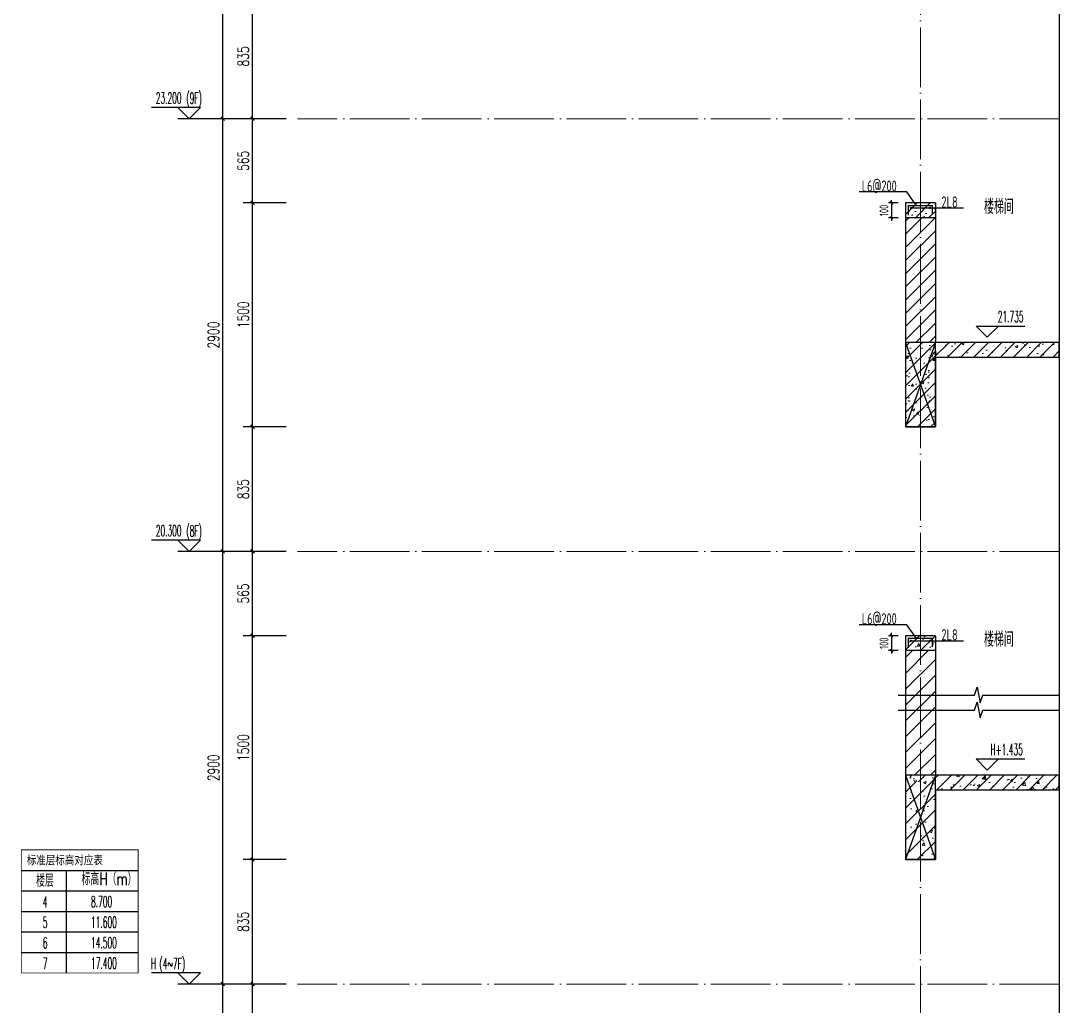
# Model space of a CAD drawing. Extents: x -1712635 to -854203, y -534641 to -21985.
# Drawn here: x -910017 to -903004, y -155337 to -148735 of the extents above; entities that cross this region are included whole.
import ezdxf

# ---------------------------------------------------------------- set-up
doc = ezdxf.new("R2010")
doc.units = 0
doc.header["$LTSCALE"] = 1000
doc.linetypes.add('DOTE', pattern=[2.4200000000000004, 2, -0.2, 0.02, -0.2])
doc.layers.get('0').update_dxf_attribs({"linetype": 'CONTINUOUS'})
doc.layers.get('Defpoints').update_dxf_attribs({"linetype": 'CONTINUOUS'})
for name, color, linetype in [('C-Sheet-图框', 101, 'CONTINUOUS'), ('DIM', 2, 'CONTINUOUS'), ('DIM_ELEV', 3, 'CONTINUOUS'), ('DIM_SYMB', 3, 'CONTINUOUS'), ('PUB_DIM', 3, 'CONTINUOUS'), ('PUB_TEXT', 2, 'CONTINUOUS'), ('REIN', 6, 'CONTINUOUS'), ('S-大样-砼线', 7, 'CONTINUOUS'), ('S-引出线', 40, 'CONTINUOUS'), ('TEXT', 2, 'CONTINUOUS'), ('WALL', 2, 'CONTINUOUS')]:
    doc.layers.add(name, color=color, linetype=linetype)
doc.layers.add('DOTE', color=19, linetype='DOTE', lineweight=9)
doc.layers.add('PUB_HATCH', color=8, linetype='CONTINUOUS', lineweight=9)
doc.styles.add('_TCH_DIM', font='SIMPLEX.shx', dxfattribs={"width": 0.7, "bigfont": 'GBCBIG.shx'})
doc.styles.add('_TCH_DIM_T3', font='SIMPLEX', dxfattribs={"width": 0.7058823529411765, "bigfont": 'GBCBIG'})
doc.styles.add('TSSD_DIMENSION', font='Tssdeng.shx', dxfattribs={"width": 0.7, "bigfont": 'tssdchn.shx'})
doc.styles.add('TSSD_REIN', font='tssdeng.shx', dxfattribs={"width": 0.7, "height": 300, "bigfont": 'tssdchn.shx'})
doc.styles.add('w', font='tssdeng.shx', dxfattribs={"width": 0.8, "bigfont": 'tssdchn.shx'})
doc.styles.add('宋体', font='', dxfattribs={"height": 50})
doc.styles.get('宋体').set_extended_font_data('SimSun')
doc.dimstyles.new('_TCH_ARCH&&25', dxfattribs={"dimtxt": 74.375, "dimasz": 25, "dimexe": 62.5, "dimexo": 75, "dimgap": 25, "dimtad": 1, "dimdec": 0, "dimzin": 0, "dimdsep": 46, "dimtxsty": '_TCH_DIM_T3', "dimblk": 'ARCHTICK', "dimcen": 0.09, "dimclrt": 7, "dimazin": 0, "dimtfac": 1, "dimtdec": 0, "dimtix": 1, "dimtmove": 2, "dimatfit": 3, "dimldrblk": 'ARCHTICK', "dimfxl": 0, "dimtolj": 1, "dimtzin": 0, "dimarcsym": 0})
doc.dimstyles.new('TSSD_20_20', dxfattribs={"dimtxt": 60, "dimasz": 20, "dimexe": 20, "dimexo": 50, "dimgap": 20, "dimtad": 1, "dimdec": 0, "dimzin": 0, "dimdsep": 46, "dimtxsty": 'TSSD_DIMENSION', "dimblk": 'ARCHTICK', "dimblk1": 'ARCHTICK', "dimblk2": 'ARCHTICK', "dimcen": 0, "dimdle": 20, "dimclrt": 7, "dimadec": 0, "dimazin": 0, "dimtfac": 1, "dimtdec": 0, "dimtix": 1, "dimtmove": 2, "dimatfit": 3, "dimfxl": 0, "dimtolj": 1, "dimtzin": 0, "dimarcsym": 0})
pattern_1 = [(45, (-1569657.011044905, 4552.517012051947), (-53.03300858899106, 53.03300858899107), []), (49.99999999999999, (-1569657.011044905, 4552.517012051947), (215.178054780226, -18.82564049477853), [22.5, -247.5]), (355, (-1569657.011044905, 4552.517012051947), (-41.6254000839, 225.6576401100035), [18, -198]), (100.4514, (-1569639.079540905, 4550.94821005204), (173.5528145142065, 206.8318626182861), [19.122057, -210.3426336]), (46.18420000000002, (-1569657.011044905, 4612.517012051947), (320.1723145876933, -49.65570429870542), [33.74999999999986, -371.2499999999989]), (96.6356, (-1569630.330021405, 4608.379019952088), (280.398811664611, 292.2353612701325), [28.6830864, -315.5139]), (351.1842, (-1569657.011044905, 4612.517012051947), (280.3985835400882, 292.2355802775974), [27, -297]), (21, (-1569627.011044905, 4597.517012051947), (179.0721156355385, -120.7856671996016), [22.5, -247.5]), (326.0000000000001, (-1569627.011044905, 4597.517012051947), (72.99459957647451, 217.5450135140559), [18, -198]), (71.4514, (-1569612.088375005, 4587.451530252059), (252.066788574447, 96.75914901298572), [19.122057, -210.3426336]), (37.50000000000001, (-1569657.011044905, 4552.517012051947), (3.647956595187201, 99.86815614939344), [0, -195.6, 0, -201, 0, -198.75]), (7.499999999999999, (-1569657.011044905, 4552.517012051947), (78.92086123264458, 118.3235135647081), [0, -114.6, 0, -191.1, 0, -75.75]), (327.5, (-1569723.911044905, 4552.517012051947), (160.1467308517227, -6.766461520313927), [0, -75, 0, -234, 0, -310.5]), (317.5, (-1569753.911044905, 4552.517012051947), (174.9558508027159, 30.03149469969532), [0, -97.5, 0, -155.4, 0, -220.5])]
pattern_2 = [(45, (-1569657.011044905, 4552.517012051947), (-44.19417382415921, 44.19417382415922), []), (49.99999999999999, (-1569657.011044905, 4552.517012051947), (179.3150456501884, -15.68803374564878), [18.75, -206.25]), (355, (-1569657.011044905, 4552.517012051947), (-34.68783340325, 188.048033425003), [15, -165]), (100.4514, (-1569642.068124905, 4551.209677052044), (144.6273454285054, 172.3598855152384), [15.9350475, -175.285528]), (46.18420000000002, (-1569657.011044905, 4602.517012051947), (266.8102621564111, -41.37975358225452), [28.12499999999993, -309.3749999999989]), (96.6356, (-1569634.776858655, 4599.068685301987), (233.6656763871758, 243.5294677251104), [23.902572, -262.92825]), (351.1842, (-1569657.011044905, 4602.517012051947), (233.6654862834068, 243.5296502313311), [22.5, -247.5]), (21, (-1569632.011044905, 4590.017012051947), (149.2267630296154, -100.6547226663347), [18.75, -206.25]), (326.0000000000001, (-1569632.011044905, 4590.017012051947), (60.82883298039543, 181.2875112617133), [15, -165]), (71.4514, (-1569619.575486655, 4581.62911055208), (210.0556571453725, 80.6326241774881), [15.9350475, -175.285528]), (37.50000000000001, (-1569657.011044905, 4552.517012051947), (3.039963829322667, 83.22346345782788), [0, -163, 0, -167.5, 0, -165.625]), (7.499999999999999, (-1569657.011044905, 4552.517012051947), (65.76738436053715, 98.60292797059006), [0, -95.5, 0, -159.25, 0, -63.125]), (327.5, (-1569712.761044905, 4552.517012051947), (133.4556090431022, -5.638717933594939), [0, -62.5, 0, -195, 0, -258.75]), (317.5, (-1569737.761044905, 4552.517012051947), (145.7965423355966, 25.02624558307943), [0, -81.25, 0, -129.5, 0, -183.75])]

# ---------------------------------------------------------------- blocks, each defined once
blk = doc.blocks.new('_ArchTick')
at = {"color": 0, "const_width": 0.35}
blk.add_lwpolyline([(-0.5, -0.5), (0.5, 0.5)], dxfattribs=at)
blk = doc.blocks.new('*D3446')
at = {"layer": 'Defpoints', "color": 0}
for p in [(-908463.7253048255, -155190.5150327929), (-908163.7253048047, -155190.5150327929), (-908163.7253048047, -155755.4781983159)]:
    blk.add_point(p, dxfattribs=at)
at = {"layer": 'PUB_DIM', "color": 0, "lineweight": -2}
for p, q in [((-908238.7253048047, -155190.5150327929), (-908526.2253048255, -155190.5150327929)), ((-908463.7253048255, -155755.4781983159), (-908463.7253048255, -155190.5150327929)), ((-908238.7253048047, -155755.4781983159), (-908526.2253048255, -155755.4781983159))]:
    blk.add_line(p, q, dxfattribs=at)
at = {"layer": 'PUB_DIM', "color": 0, "lineweight": -2, "xscale": 25, "yscale": 25, "zscale": 25}
for p, rotation in [((-908463.7253048255, -155190.5150327929), 90), ((-908463.7253048255, -155755.4781983159), 270)]:
    blk.add_blockref('_ArchTick', p, dxfattribs=dict(at, rotation=rotation))
at = {"layer": 'PUB_DIM', "color": 7, "insert": (-908525.9128048255, -155472.9966155545), "char_height": 74.375, "attachment_point": 5, "rotation": 90, "style": '_TCH_DIM_T3'}
blk.add_mtext('\\A1;565', dxfattribs=at)
blk = doc.blocks.new('*D3447')
at = {"layer": 'Defpoints', "color": 0}
for p in [(-908463.7253048255, -154355.4763782974), (-908163.7253048047, -154355.4763782974), (-908163.7253048047, -155190.5150327929)]:
    blk.add_point(p, dxfattribs=at)
at = {"layer": 'PUB_DIM', "color": 0, "lineweight": -2}
for p, q in [((-908238.7253048047, -154355.4763782974), (-908526.2253048255, -154355.4763782974)), ((-908463.7253048255, -155190.5150327929), (-908463.7253048255, -154355.4763782974)), ((-908238.7253048047, -155190.5150327929), (-908526.2253048255, -155190.5150327929))]:
    blk.add_line(p, q, dxfattribs=at)
at = {"layer": 'PUB_DIM', "color": 0, "lineweight": -2, "xscale": 25, "yscale": 25, "zscale": 25}
for p, rotation in [((-908463.7253048255, -154355.4763782974), 90), ((-908463.7253048255, -155190.5150327929), 270)]:
    blk.add_blockref('_ArchTick', p, dxfattribs=dict(at, rotation=rotation))
at = {"layer": 'PUB_DIM', "color": 7, "insert": (-908525.9128048255, -154772.9957055453), "char_height": 74.375, "attachment_point": 5, "rotation": 90, "style": '_TCH_DIM_T3'}
blk.add_mtext('\\A1;835', dxfattribs=at)
blk = doc.blocks.new('*D3448')
at = {"layer": 'Defpoints', "color": 0}
for p in [(-908463.7253048255, -152855.4781983159), (-908163.7253048047, -152855.4781983159), (-908163.7253048047, -154355.4763782974)]:
    blk.add_point(p, dxfattribs=at)
at = {"layer": 'PUB_DIM', "color": 0, "lineweight": -2}
for p, q in [((-908238.7253048047, -152855.4781983159), (-908526.2253048255, -152855.4781983159)), ((-908463.7253048255, -154355.4763782974), (-908463.7253048255, -152855.4781983159)), ((-908238.7253048047, -154355.4763782974), (-908526.2253048255, -154355.4763782974))]:
    blk.add_line(p, q, dxfattribs=at)
at = {"layer": 'PUB_DIM', "color": 0, "lineweight": -2, "xscale": 25, "yscale": 25, "zscale": 25}
for p, rotation in [((-908463.7253048255, -152855.4781983159), 90), ((-908463.7253048255, -154355.4763782974), 270)]:
    blk.add_blockref('_ArchTick', p, dxfattribs=dict(at, rotation=rotation))
at = {"layer": 'PUB_DIM', "color": 7, "insert": (-908525.9128048255, -153605.4772883068), "char_height": 74.375, "attachment_point": 5, "rotation": 90, "style": '_TCH_DIM_T3'}
blk.add_mtext('\\A1;1500', dxfattribs=at)
blk = doc.blocks.new('*D3449')
at = {"layer": 'Defpoints', "color": 0}
for p in [(-908463.7253048255, -152290.5150327928), (-908163.7253048047, -152290.5150327928), (-908163.7253048047, -152855.4781983159)]:
    blk.add_point(p, dxfattribs=at)
at = {"layer": 'PUB_DIM', "color": 0, "lineweight": -2}
for p, q in [((-908238.7253048047, -152290.5150327928), (-908526.2253048255, -152290.5150327928)), ((-908463.7253048255, -152855.4781983159), (-908463.7253048255, -152290.5150327928)), ((-908238.7253048047, -152855.4781983159), (-908526.2253048255, -152855.4781983159))]:
    blk.add_line(p, q, dxfattribs=at)
at = {"layer": 'PUB_DIM', "color": 0, "lineweight": -2, "xscale": 25, "yscale": 25, "zscale": 25}
for p, rotation in [((-908463.7253048255, -152290.5150327928), 90), ((-908463.7253048255, -152855.4781983159), 270)]:
    blk.add_blockref('_ArchTick', p, dxfattribs=dict(at, rotation=rotation))
at = {"layer": 'PUB_DIM', "color": 7, "insert": (-908525.9128048255, -152572.9966155545), "char_height": 74.375, "attachment_point": 5, "rotation": 90, "style": '_TCH_DIM_T3'}
blk.add_mtext('\\A1;565', dxfattribs=at)
blk = doc.blocks.new('*D3450')
at = {"layer": 'Defpoints', "color": 0}
for p in [(-908463.7253048255, -151455.4763782974), (-908163.7253048047, -151455.4763782974), (-908163.7253048047, -152290.5150327928)]:
    blk.add_point(p, dxfattribs=at)
at = {"layer": 'PUB_DIM', "color": 0, "lineweight": -2}
for p, q in [((-908238.7253048047, -151455.4763782974), (-908526.2253048255, -151455.4763782974)), ((-908463.7253048255, -152290.5150327928), (-908463.7253048255, -151455.4763782974)), ((-908238.7253048047, -152290.5150327928), (-908526.2253048255, -152290.5150327928))]:
    blk.add_line(p, q, dxfattribs=at)
at = {"layer": 'PUB_DIM', "color": 0, "lineweight": -2, "xscale": 25, "yscale": 25, "zscale": 25}
for p, rotation in [((-908463.7253048255, -151455.4763782974), 90), ((-908463.7253048255, -152290.5150327928), 270)]:
    blk.add_blockref('_ArchTick', p, dxfattribs=dict(at, rotation=rotation))
at = {"layer": 'PUB_DIM', "color": 7, "insert": (-908525.9128048255, -151872.9957055453), "char_height": 74.375, "attachment_point": 5, "rotation": 90, "style": '_TCH_DIM_T3'}
blk.add_mtext('\\A1;835', dxfattribs=at)
blk = doc.blocks.new('*D3451')
at = {"layer": 'Defpoints', "color": 0}
for p in [(-908463.7253048255, -149955.4781982573), (-908163.7253048047, -149955.4781982573), (-908163.7253048047, -151455.4763782974)]:
    blk.add_point(p, dxfattribs=at)
at = {"layer": 'PUB_DIM', "color": 0, "lineweight": -2}
for p, q in [((-908238.7253048047, -149955.4781982573), (-908526.2253048255, -149955.4781982573)), ((-908463.7253048255, -151455.4763782974), (-908463.7253048255, -149955.4781982573)), ((-908238.7253048047, -151455.4763782974), (-908526.2253048255, -151455.4763782974))]:
    blk.add_line(p, q, dxfattribs=at)
at = {"layer": 'PUB_DIM', "color": 0, "lineweight": -2, "xscale": 25, "yscale": 25, "zscale": 25}
for p, rotation in [((-908463.7253048255, -149955.4781982573), 90), ((-908463.7253048255, -151455.4763782974), 270)]:
    blk.add_blockref('_ArchTick', p, dxfattribs=dict(at, rotation=rotation))
at = {"layer": 'PUB_DIM', "color": 7, "insert": (-908525.9128048255, -150705.4772882775), "char_height": 74.375, "attachment_point": 5, "rotation": 90, "style": '_TCH_DIM_T3'}
blk.add_mtext('\\A1;1500', dxfattribs=at)
blk = doc.blocks.new('*D3452')
at = {"layer": 'Defpoints', "color": 0}
for p in [(-908463.7253048255, -149390.515032793), (-908163.7253048047, -149390.515032793), (-908163.7253048047, -149955.4781982573)]:
    blk.add_point(p, dxfattribs=at)
at = {"layer": 'PUB_DIM', "color": 0, "lineweight": -2}
for p, q in [((-908238.7253048047, -149390.515032793), (-908526.2253048255, -149390.515032793)), ((-908463.7253048255, -149955.4781982573), (-908463.7253048255, -149390.515032793)), ((-908238.7253048047, -149955.4781982573), (-908526.2253048255, -149955.4781982573))]:
    blk.add_line(p, q, dxfattribs=at)
at = {"layer": 'PUB_DIM', "color": 0, "lineweight": -2, "xscale": 25, "yscale": 25, "zscale": 25}
for p, rotation in [((-908463.7253048255, -149390.515032793), 90), ((-908463.7253048255, -149955.4781982573), 270)]:
    blk.add_blockref('_ArchTick', p, dxfattribs=dict(at, rotation=rotation))
at = {"layer": 'PUB_DIM', "color": 7, "insert": (-908525.9128048255, -149672.9966155253), "char_height": 74.375, "attachment_point": 5, "rotation": 90, "style": '_TCH_DIM_T3'}
blk.add_mtext('\\A1;565', dxfattribs=at)
blk = doc.blocks.new('*D3453')
at = {"layer": 'Defpoints', "color": 0}
for p in [(-908463.7253048255, -148555.4938051204), (-908163.7253048047, -148555.4938051204), (-908163.7253048047, -149390.515032793)]:
    blk.add_point(p, dxfattribs=at)
at = {"layer": 'PUB_DIM', "color": 0, "lineweight": -2}
for p, q in [((-908238.7253048047, -148555.4938051204), (-908526.2253048255, -148555.4938051204)), ((-908463.7253048255, -149390.515032793), (-908463.7253048255, -148555.4938051204)), ((-908238.7253048047, -149390.515032793), (-908526.2253048255, -149390.515032793))]:
    blk.add_line(p, q, dxfattribs=at)
at = {"layer": 'PUB_DIM', "color": 0, "lineweight": -2, "xscale": 25, "yscale": 25, "zscale": 25}
for p, rotation in [((-908463.7253048255, -148555.4938051204), 90), ((-908463.7253048255, -149390.515032793), 270)]:
    blk.add_blockref('_ArchTick', p, dxfattribs=dict(at, rotation=rotation))
at = {"layer": 'PUB_DIM', "color": 7, "insert": (-908525.9128048255, -148973.0044189569), "char_height": 74.375, "attachment_point": 5, "rotation": 90, "style": '_TCH_DIM_T3'}
blk.add_mtext('\\A1;835', dxfattribs=at)
blk = doc.blocks.new('*D3457')
at = {"layer": 'Defpoints', "color": 0}
for p in [(-908663.7253048304, -155190.5150327932), (-908163.7253048052, -155190.5150327932), (-908163.7253048052, -158090.5150327929)]:
    blk.add_point(p, dxfattribs=at)
at = {"layer": 'PUB_DIM', "color": 0, "lineweight": -2}
for p, q in [((-908238.7253048052, -155190.5150327932), (-908726.2253048304, -155190.5150327932)), ((-908663.7253048304, -158090.5150327929), (-908663.7253048304, -155190.5150327932)), ((-908238.7253048052, -158090.5150327929), (-908726.2253048304, -158090.5150327929))]:
    blk.add_line(p, q, dxfattribs=at)
at = {"layer": 'PUB_DIM', "color": 0, "lineweight": -2, "xscale": 25, "yscale": 25, "zscale": 25}
for p, rotation in [((-908663.7253048304, -155190.5150327932), 90), ((-908663.7253048304, -158090.5150327929), 270)]:
    blk.add_blockref('_ArchTick', p, dxfattribs=dict(at, rotation=rotation))
at = {"layer": 'PUB_DIM', "color": 7, "insert": (-908725.9128048304, -156640.5150327932), "char_height": 74.375, "attachment_point": 5, "rotation": 90, "style": '_TCH_DIM_T3'}
blk.add_mtext('\\A1;2900', dxfattribs=at)
blk = doc.blocks.new('*D3458')
at = {"layer": 'Defpoints', "color": 0}
for p in [(-908663.7253048304, -152290.5150327929), (-908163.7253048052, -152290.5150327929), (-908163.7253048052, -155190.5150327932)]:
    blk.add_point(p, dxfattribs=at)
at = {"layer": 'PUB_DIM', "color": 0, "lineweight": -2}
for p, q in [((-908238.7253048052, -152290.5150327929), (-908726.2253048304, -152290.5150327929)), ((-908663.7253048304, -155190.5150327932), (-908663.7253048304, -152290.5150327929)), ((-908238.7253048052, -155190.5150327932), (-908726.2253048304, -155190.5150327932))]:
    blk.add_line(p, q, dxfattribs=at)
at = {"layer": 'PUB_DIM', "color": 0, "lineweight": -2, "xscale": 25, "yscale": 25, "zscale": 25}
for p, rotation in [((-908663.7253048304, -152290.5150327929), 90), ((-908663.7253048304, -155190.5150327932), 270)]:
    blk.add_blockref('_ArchTick', p, dxfattribs=dict(at, rotation=rotation))
at = {"layer": 'PUB_DIM', "color": 7, "insert": (-908725.9128048304, -153740.5150327932), "char_height": 74.375, "attachment_point": 5, "rotation": 90, "style": '_TCH_DIM_T3'}
blk.add_mtext('\\A1;2900', dxfattribs=at)
blk = doc.blocks.new('*D3459')
at = {"layer": 'Defpoints', "color": 0}
for p in [(-908663.7253048304, -149390.5150327929), (-908163.7253048052, -149390.5150327929), (-908163.7253048052, -152290.5150327929)]:
    blk.add_point(p, dxfattribs=at)
at = {"layer": 'PUB_DIM', "color": 0, "lineweight": -2}
for p, q in [((-908238.7253048052, -149390.5150327929), (-908726.2253048304, -149390.5150327929)), ((-908663.7253048304, -152290.5150327929), (-908663.7253048304, -149390.5150327929)), ((-908238.7253048052, -152290.5150327929), (-908726.2253048304, -152290.5150327929))]:
    blk.add_line(p, q, dxfattribs=at)
at = {"layer": 'PUB_DIM', "color": 0, "lineweight": -2, "xscale": 25, "yscale": 25, "zscale": 25}
for p, rotation in [((-908663.7253048304, -149390.5150327929), 90), ((-908663.7253048304, -152290.5150327929), 270)]:
    blk.add_blockref('_ArchTick', p, dxfattribs=dict(at, rotation=rotation))
at = {"layer": 'PUB_DIM', "color": 7, "insert": (-908725.9128048304, -150840.5150327931), "char_height": 74.375, "attachment_point": 5, "rotation": 90, "style": '_TCH_DIM_T3'}
blk.add_mtext('\\A1;2900', dxfattribs=at)
blk = doc.blocks.new('*D3460')
at = {"layer": 'Defpoints', "color": 0}
for p in [(-908663.7253048304, -146490.515032793), (-908163.7253048052, -146490.515032793), (-908163.7253048052, -149390.5150327929)]:
    blk.add_point(p, dxfattribs=at)
at = {"layer": 'PUB_DIM', "color": 0, "lineweight": -2}
for p, q in [((-908238.7253048052, -146490.515032793), (-908726.2253048304, -146490.515032793)), ((-908663.7253048304, -149390.5150327929), (-908663.7253048304, -146490.515032793)), ((-908238.7253048052, -149390.5150327929), (-908726.2253048304, -149390.5150327929))]:
    blk.add_line(p, q, dxfattribs=at)
at = {"layer": 'PUB_DIM', "color": 0, "lineweight": -2, "xscale": 25, "yscale": 25, "zscale": 25}
for p, rotation in [((-908663.7253048304, -146490.515032793), 90), ((-908663.7253048304, -149390.5150327929), 270)]:
    blk.add_blockref('_ArchTick', p, dxfattribs=dict(at, rotation=rotation))
at = {"layer": 'PUB_DIM', "color": 7, "insert": (-908725.9128048304, -147940.5150327931), "char_height": 74.375, "attachment_point": 5, "rotation": 90, "style": '_TCH_DIM_T3'}
blk.add_mtext('\\A1;2900', dxfattribs=at)
blk = doc.blocks.new('20210809.04070727')
at = {"layer": 'REIN', "const_width": 9}
blk.add_lwpolyline([(87484.17413905729, 67933.7735141025), (87484.17413905729, 67997.58359220187), (87644.05902665015, 67997.58359220187), (87644.05902665015, 67939.6187120963)], dxfattribs=at)
at = {"layer": 'REIN', "const_width": 8}
for points in [[(87497.66146427253, 67982.52179492108, 1), (87505.66146427253, 67982.52179492108, 1)], [(87625.09821334062, 67982.52179492108, 1), (87633.09821334062, 67982.52179492108, 1)]]:
    blk.add_lwpolyline(points, format="xyb", close=True, dxfattribs=at)
at = {"layer": 'S-大样-砼线'}
for p, q in [((87465.1827881537, 67080.94484017597), (87665.18278714322, 66515.93723981472)), ((87665.18573489744, 67080.94484017394), (87465.18573626835, 66515.93723980524))]:
    blk.add_line(p, q, dxfattribs=at)
blk.add_lwpolyline([(87665.18279401638, 67080.94484017021), (87465.1827881537, 67080.94484017021), (87465.18278832786, 66515.93723980896), (87665.1827941896, 66515.93723980896)], close=True, dxfattribs=at)
at = {"layer": 'S-引出线'}
for p, q in [((87474.5888281595, 68089.83905711939), (87154.50981688779, 68089.83905711939)), ((87538.80876634456, 67997.58359220187), (87474.5888281595, 68089.83905711939)), ((87501.66146427253, 67982.52179492108), (87853.2882327484, 67982.52179492108))]:
    blk.add_line(p, q, dxfattribs=at)
at = {"layer": 'TEXT', "style": 'w', "width": 0.7}
for s, p in [('L6@200', (87171.47256206069, 68092.00874450878)), ('2L8', (87706.15828353167, 67984.90594321192))]:
    blk.add_text(s, height=75, rotation=1.867629851175362e-07, dxfattribs=at).set_placement(p)
blk = doc.blocks.new('20210902.15311138')
at = {"layer": 'DOTE', "color": 1, "linetype": 'DOTE', "ltscale": 0.2}
for p, q in [((87398.909782039, -113645.8901622087), (87398.92402269365, -133245.8731393638)), ((88329.13502184069, -117645.890185494), (83221.91492100898, -117645.8901854939)), ((88329.13502184069, -120545.8901854939), (83221.91492100898, -120545.8901854939)), ((88329.13502184046, -123445.890185494), (83221.91492100898, -123445.8901854939)), ((88329.13502184046, -123445.890185494), (83221.91492100898, -123445.8901854939))]:
    blk.add_line(p, q, dxfattribs=at)
blk = doc.blocks.new('*D3938')
at = {"layer": 'Defpoints', "color": 0}
for p in [(-904086.7504064076, -152855.4781968598), (-904181.3935085157, -152955.4781968598), (-904086.7504064076, -152955.4781968598)]:
    blk.add_point(p, dxfattribs=at)
at = {"layer": 'DIM', "color": 0, "lineweight": -2}
for p, q in [((-904136.7504064076, -152855.4781968598), (-904201.3935085157, -152855.4781968598)), ((-904181.3935085157, -152855.4781968598), (-904181.3935085157, -152835.4781968598)), ((-904181.3935085157, -152855.4781968598), (-904181.3935085157, -152955.4781968598)), ((-904136.7504064076, -152955.4781968598), (-904201.3935085157, -152955.4781968598)), ((-904181.3935085157, -152955.4781968598), (-904181.3935085157, -152975.4781968598))]:
    blk.add_line(p, q, dxfattribs=at)
at = {"layer": 'DIM', "color": 0, "lineweight": -2, "xscale": 20, "yscale": 20, "zscale": 20}
for p, rotation in [((-904181.3935085157, -152855.4781968598), 270), ((-904181.3935085157, -152955.4781968598), 90)]:
    blk.add_blockref('_ArchTick', p, dxfattribs=dict(at, rotation=rotation))
at = {"layer": 'DIM', "color": 7, "insert": (-904231.3935085157, -152905.47819686), "char_height": 60, "attachment_point": 5, "rotation": 90, "style": 'TSSD_DIMENSION'}
blk.add_mtext('\\A1;100', dxfattribs=at)
blk = doc.blocks.new('*D3939')
at = {"layer": 'Defpoints', "color": 0}
for p in [(-904086.7504064076, -149955.4781968597), (-904181.3935085157, -150055.4781968597), (-904086.7504064076, -150055.4781968597)]:
    blk.add_point(p, dxfattribs=at)
at = {"layer": 'DIM', "color": 0, "lineweight": -2}
for p, q in [((-904136.7504064076, -149955.4781968597), (-904201.3935085157, -149955.4781968597)), ((-904181.3935085157, -149955.4781968597), (-904181.3935085157, -149935.4781968597)), ((-904181.3935085157, -149955.4781968597), (-904181.3935085157, -150055.4781968597)), ((-904136.7504064076, -150055.4781968597), (-904201.3935085157, -150055.4781968597)), ((-904181.3935085157, -150055.4781968597), (-904181.3935085157, -150075.4781968597))]:
    blk.add_line(p, q, dxfattribs=at)
at = {"layer": 'DIM', "color": 0, "lineweight": -2, "xscale": 20, "yscale": 20, "zscale": 20}
for p, rotation in [((-904181.3935085157, -149955.4781968597), 270), ((-904181.3935085157, -150055.4781968597), 90)]:
    blk.add_blockref('_ArchTick', p, dxfattribs=dict(at, rotation=rotation))
at = {"layer": 'DIM', "color": 7, "insert": (-904231.3935085157, -150005.4781968598), "char_height": 60, "attachment_point": 5, "rotation": 90, "style": 'TSSD_DIMENSION'}
blk.add_mtext('\\A1;100', dxfattribs=at)

msp = doc.modelspace()

# ---------------------------------------------------------------- hatches: boundary and pattern name
at = {"layer": 'PUB_HATCH'}
h = msp.add_hatch(dxfattribs=at)
h.set_pattern_fill('钢筋混凝土', color=256, scale=25, style=0)
h.set_pattern_definition(pattern_2)
h.paths.add_polyline_path([(-904086.7504065213, -149955.478198229), (-904086.7510287514, -150055.4742524697), (-903886.7510287553, -150055.475496979), (-903886.7504065252, -149955.4794427384)])
h = msp.add_hatch(dxfattribs=at)
h.set_pattern_fill('普通砖', color=256, scale=25, style=0)
h.set_pattern_definition([(45, (-1569657.011044905, 4597.394849552016), (-44.19419150182874, 44.19419150182875), [])])
h.paths.add_polyline_path([(-903886.6847770185, -150055.4754660157), (-904086.6847769899, -150055.4788503456), (-904086.6706474983, -150890.4737746134), (-903886.6706474135, -150890.4763964488)])
h = msp.add_hatch(dxfattribs=at)
h.set_pattern_fill('钢筋混凝土', color=256, scale=25, style=0)
h.set_pattern_definition(pattern_2)
h.paths.add_polyline_path([(-903886.7249397917, -150990.4763964491), (-904086.7243340822, -150890.4763964484), (-904086.7277564737, -151455.4763782974), (-903886.7277564774, -151455.4775897665)])
h = msp.add_hatch(dxfattribs=at)
h.set_pattern_fill('钢筋混凝土', color=256, scale=25, style=0)
h.set_pattern_definition(pattern_2)
h.paths.add_polyline_path([(-903056.505203973, -150890.4763964505), (-904086.7243340822, -150890.4763964484), (-903886.7249397917, -150990.4763964491), (-903056.5052039732, -150990.4763964505)])
h = msp.add_hatch(dxfattribs=at)
h.set_pattern_fill('钢筋混凝土', color=256, scale=30, style=0)
h.set_pattern_definition(pattern_1)
h.paths.add_polyline_path([(-904086.7504065213, -152855.4781982292), (-904086.7510287511, -152955.4742524698), (-903886.7510287551, -152955.4754969787), (-903886.7504065252, -152855.4794427381)])
h = msp.add_hatch(dxfattribs=at)
h.set_pattern_fill('普通砖', color=256, scale=30, style=0)
h.set_pattern_definition([(45, (-1569657.011044905, 4606.370417052007), (-53.03302980219448, 53.0330298021945), [])])
h.paths.add_polyline_path([(-903886.6847770185, -152955.4754660157), (-904086.6847769899, -152955.4788503456), (-904086.6706474983, -153790.4737746134), (-903886.6706474128, -153790.4763964432)])
h = msp.add_hatch(dxfattribs=at)
h.set_pattern_fill('钢筋混凝土', color=256, scale=30, style=0)
h.set_pattern_definition(pattern_1)
h.paths.add_polyline_path([(-903886.7249398092, -153890.4763964436), (-904086.7243340727, -153790.4763964429), (-904086.7277564735, -154355.4763782974), (-903886.7277564772, -154355.4775897664)])
h = msp.add_hatch(dxfattribs=at)
h.set_pattern_fill('钢筋混凝土', color=256, scale=25, style=0)
h.set_pattern_definition(pattern_2)
h.paths.add_polyline_path([(-903056.5085728047, -153790.4763964466), (-904086.7243340727, -153790.4763964429), (-903886.7249398092, -153890.4763964436), (-903056.5085728049, -153890.4763964466)])

# ---------------------------------------------------------------- linework, layer by layer
at = {"layer": 'C-Sheet-图框', "color": 0}
for p, q in [((-910013.5636880593, -154428.0150327932), (-909230.8111026636, -154428.0150327932)), ((-910013.5636880593, -154428.0150327932), (-909230.8111026636, -154428.0150327932)), ((-909713.2513314988, -154428.0150327932), (-909713.2513314988, -155115.5150327932)), ((-910013.5636880593, -154565.5150327932), (-909230.8111026636, -154565.5150327932)), ((-910013.5636880593, -154703.0150327932), (-909230.8111026636, -154703.0150327932)), ((-910013.5636880593, -154840.5150327932), (-909230.8111026636, -154840.5150327932)), ((-910013.5636880593, -154978.0150327932), (-909230.8111026636, -154978.0150327932))]:
    msp.add_line(p, q, dxfattribs=at)
at = {"layer": 'C-Sheet-图框', "color": 0, "const_width": 5.999999999999876}
msp.add_lwpolyline([(-910013.5636880593, -155115.5150327932), (-909230.8111026636, -155115.5150327932), (-909230.8111026636, -154290.5150327932), (-910013.5636880593, -154290.5150327932)], close=True, dxfattribs=at)
at = {"layer": 'DIM_ELEV'}
for p, q in [((-908813.7253048313, -149315.515032793), (-909141.7253048313, -149315.515032793)), ((-908888.7253048313, -149390.515032793), (-908963.7253048313, -149315.515032793)), ((-908888.7253048313, -149390.515032793), (-908813.7253048313, -149315.515032793)), ((-908463.7253048256, -149390.515032793), (-908963.7253048313, -149390.515032793)), ((-908813.7253048313, -152215.515032793), (-909141.7253048313, -152215.515032793)), ((-908888.7253048313, -152290.515032793), (-908963.7253048313, -152215.515032793)), ((-908888.7253048313, -152290.515032793), (-908813.7253048313, -152215.515032793)), ((-908463.7253048256, -152290.515032793), (-908963.7253048313, -152290.515032793)), ((-908813.7253048313, -155115.5150327932), (-909141.7253048313, -155115.5150327932)), ((-908888.7253048313, -155190.5150327932), (-908963.7253048313, -155115.5150327932)), ((-908888.7253048313, -155190.5150327932), (-908813.7253048313, -155115.5150327932)), ((-908463.7253048256, -155190.5150327932), (-908963.7253048313, -155190.5150327932))]:
    msp.add_line(p, q, dxfattribs=at)
at = {"layer": 'DIM_ELEV', "color": 6}
for p, q in [((-903539.2353387754, -150855.4843123634), (-903614.2353387754, -150780.4843123634)), ((-903614.2353387754, -150780.4843123634), (-903286.2353387754, -150780.4843123634)), ((-903539.2353387754, -150855.4843123634), (-903464.2353387754, -150780.4843123634)), ((-903539.2387076076, -153755.4843123594), (-903614.2387076076, -153680.4843123594)), ((-903614.2387076076, -153680.4843123594), (-903286.2387076076, -153680.4843123594)), ((-903539.2387076076, -153755.4843123594), (-903464.2387076076, -153680.4843123594))]:
    msp.add_line(p, q, dxfattribs=at)
at = {"layer": 'DIM_SYMB'}
msp.add_lwpolyline([(-903056.5052039726, -145970.4956940032), (-903056.5052039732, -155602.3815082011), (-903004.0052039732, -155621.4899455), (-903109.0052039732, -155640.0042784744), (-903056.5052039732, -155658.6315082011), (-903056.5052039737, -165290.517322399)], dxfattribs=at)
at = {"layer": 'DIM_SYMB', "color": 5}
for points in [[(-904136.750665572, -153253.4994337573), (-903624.7529347725, -153253.4994337573), (-903605.6444974735, -153200.9994337573), (-903587.130164499, -153305.9994337573), (-903568.5029347725, -153253.4994337573), (-903056.505203973, -153253.4994337573)], [(-904136.750665572, -153353.4994337573), (-903624.7529347725, -153353.4994337573), (-903605.6444974735, -153300.9994337573), (-903587.130164499, -153405.9994337573), (-903568.5029347725, -153353.4994337573), (-903056.505203973, -153353.4994337573)]]:
    msp.add_lwpolyline(points, dxfattribs=at)
at = {"layer": 'WALL'}
for p, q in [((-904086.7504065213, -149955.478198229), (-904086.7510287514, -150055.4742524697)), ((-903886.7504065252, -149955.4794427384), (-904086.7504065213, -149955.478198229)), ((-903886.7504065252, -149955.4794427384), (-903886.7510287553, -150055.475496979)), ((-903886.7510287553, -150055.475496979), (-904086.7510287514, -150055.4742524697)), ((-904086.6847769899, -150055.4788503456), (-904086.6706474983, -150890.4737746134)), ((-903886.7510287553, -150055.475496979), (-903886.6847770185, -150055.4754660157)), ((-903886.6847770185, -150055.4754660157), (-903886.6706474135, -150890.4763964488)), ((-904086.7243340822, -150890.4763964484), (-904086.7277564737, -151455.4763782974)), ((-903056.505203973, -150890.4763964505), (-904086.7243340822, -150890.4763964484)), ((-903056.5052039732, -150990.4763964505), (-903056.505203973, -150890.4763964505)), ((-903886.7249397917, -150990.4763964491), (-903886.7277564774, -151455.4775897665)), ((-903056.5052039732, -150990.4763964505), (-903886.7249397917, -150990.4763964491)), ((-903886.7277564774, -151455.4775897665), (-904086.7277564737, -151455.4763782974)), ((-904086.7504065213, -152855.4781982292), (-904086.7510287511, -152955.4742524698)), ((-903886.7504065252, -152855.4794427381), (-904086.7504065213, -152855.4781982292)), ((-903886.7504065252, -152855.4794427381), (-903886.7510287551, -152955.4754969787)), ((-903886.7510287551, -152955.4754969787), (-904086.7510287511, -152955.4742524698)), ((-904086.6847769899, -152955.4788503456), (-904086.6706474983, -153790.4737746134)), ((-903886.7510287551, -152955.4754969787), (-903886.6847770185, -152955.4754660157)), ((-903886.6847770185, -152955.4754660157), (-903886.6706474128, -153790.4763964432)), ((-904086.7243340727, -153790.4763964429), (-904086.7277564735, -154355.4763782974)), ((-903056.5085728047, -153790.4763964466), (-904086.7243340727, -153790.4763964429)), ((-903056.5085728049, -153890.4763964466), (-903056.5085728047, -153790.4763964466)), ((-903886.7249398092, -153890.4763964436), (-903886.7277564772, -154355.4775897664)), ((-903056.5085728049, -153890.4763964466), (-903886.7249398092, -153890.4763964436)), ((-903886.7277564772, -154355.4775897664), (-904086.7277564735, -154355.4763782974))]:
    msp.add_line(p, q, dxfattribs=at)

# ---------------------------------------------------------------- block references
at = {"layer": 'DOTE'}
msp.add_blockref('20210902.15311138', (-991385.6402258137, -31744.62304746674), dxfattribs=at)
at = {"layer": 'REIN'}
for p in [(-991551.9332004826, -217971.4212366175), (-991551.9332004826, -220871.4212366177)]:
    msp.add_blockref('20210809.04070727', p, dxfattribs=at)

# ---------------------------------------------------------------- texts
at = {"layer": 'DIM_ELEV', "color": 7, "style": '_TCH_DIM', "width": 0.4941176470588236}
msp.add_text('H+1.435', height=74.375, dxfattribs=at).set_placement((-903517.7387076076, -153655.4593123594))
at = {"layer": 'PUB_TEXT'}
for s, height, style, width, p in [('23.200', 74.375, '_TCH_DIM', 0.4941176470588236, (-909112.8253048313, -149289.265032793)), ('(9F)', 74.375, '_TCH_DIM', 0.4941176470588236, (-908907.4253048312, -149290.490032793)), ('楼梯间', 100, 'TSSD_REIN', 0.7, (-903560.7039560468, -150029.8608147313)), ('(8F)', 74.375, '_TCH_DIM', 0.4941176470588236, (-908907.4253048312, -152190.490032793)), ('20.300', 74.375, '_TCH_DIM', 0.4941176470588236, (-909112.8253048313, -152189.265032793)), ('楼梯间', 100, 'TSSD_REIN', 0.7, (-903560.7073248788, -152929.8608147274)), ('楼层', 84.39716312056737, '_TCH_DIM', 0.7, (-909914.4356613066, -154538.5424369047)), ('标高H（m）', 84.39716312056737, '_TCH_DIM', 0.7, (-909609.9210012509, -154527.4525528504)), ('4', 74.375, '_TCH_DIM', 0.4941176470588236, (-909870.1398424581, -154676.675926562)), ('8.700', 74.375, '_TCH_DIM', 0.4941176470588236, (-909546.7668067007, -154674.7848001514)), ('5', 74.375, '_TCH_DIM', 0.4941176470588236, (-909870.1398424581, -154814.175926562)), ('11.600', 74.375, '_TCH_DIM', 0.4941176470588236, (-909546.7668067007, -154812.2848001514)), ('6', 74.375, '_TCH_DIM', 0.4941176470588236, (-909870.1398424581, -154951.675926562)), ('14.500', 74.375, '_TCH_DIM', 0.4941176470588236, (-909546.7668067007, -154949.7848001514)), ('7', 74.375, '_TCH_DIM', 0.4941176470588236, (-909870.1398424581, -155089.175926562)), ('17.400', 74.375, '_TCH_DIM', 0.4941176470588236, (-909546.7668067007, -155087.2848001514)), ('H', 74.375, '_TCH_DIM', 0.4941176470588236, (-909144.3253048313, -155089.2650327932)), ('(4~7F)', 74.375, '_TCH_DIM', 0.4941176470588236, (-909088.5503048312, -155090.4900327931))]:
    msp.add_text(s, height=height, dxfattribs=dict(at, style=style, width=width)).set_placement(p)
at = {"layer": 'PUB_TEXT', "color": 6, "style": '_TCH_DIM', "width": 0.4941176470588236}
msp.add_text('21.735', height=74.375, dxfattribs=at).set_placement((-903468.7353387754, -150754.2343123634))
at = {"layer": 'PUB_TEXT', "color": 2, "style": '宋体', "width": 0.8}
msp.add_text('标准层标高对应表', height=56.9620253164557, dxfattribs=at).set_placement((-909977.5730110921, -154388.0824465664))

# ---------------------------------------------------------------- dimensions: what is measured, and where the dimension line sits
at = {"layer": 'DIM'}
for base, p1, p2, picture, middle in [((-904181.3935085157, -150055.4781968597), (-904086.7504064076, -149955.4781968597), (-904086.7504064076, -150055.4781968597), '*D3939', (-904231.3935085157, -150005.4781968598)), ((-904181.3935085157, -152955.4781968598), (-904086.7504064076, -152855.4781968598), (-904086.7504064076, -152955.4781968598), '*D3938', (-904231.3935085157, -152905.47819686))]:
    dim = msp.add_linear_dim(base=base, p1=p1, p2=p2, angle=90, dimstyle='TSSD_20_20', dxfattribs=at)
    dim.commit()
    dim.dimension.update_dxf_attribs({"geometry": picture, "text_midpoint": middle})
at = {"layer": 'PUB_DIM'}
for p1, p2, distance, picture, middle in [((-908163.7253048052, -149390.5150327929), (-908163.7253048052, -146490.515032793), 500.00000002514565, '*D3460', (-908725.9128048304, -147940.5150327931)), ((-908163.7253048047, -149390.515032793), (-908163.7253048047, -148555.4938051204), 300.0000000207219, '*D3453', (-908525.9128048255, -148973.0044189569)), ((-908163.7253048052, -152290.5150327929), (-908163.7253048052, -149390.5150327929), 500.0000000251457, '*D3459', (-908725.9128048304, -150840.5150327931)), ((-908163.7253048047, -149955.4781982573), (-908163.7253048047, -149390.515032793), 300.0000000207219, '*D3452', (-908525.9128048255, -149672.9966155253)), ((-908163.7253048047, -151455.4763782974), (-908163.7253048047, -149955.4781982573), 300.0000000207219, '*D3451', (-908525.9128048255, -150705.4772882775)), ((-908163.7253048047, -152290.5150327928), (-908163.7253048047, -151455.4763782974), 300.0000000207219, '*D3450', (-908525.9128048255, -151872.9957055453)), ((-908163.7253048052, -155190.5150327932), (-908163.7253048052, -152290.5150327929), 500.0000000251457, '*D3458', (-908725.9128048304, -153740.5150327932)), ((-908163.7253048047, -152855.4781983159), (-908163.7253048047, -152290.5150327928), 300.0000000207219, '*D3449', (-908525.9128048255, -152572.9966155545)), ((-908163.7253048047, -154355.4763782974), (-908163.7253048047, -152855.4781983159), 300.0000000207219, '*D3448', (-908525.9128048255, -153605.4772883068)), ((-908163.7253048047, -155190.5150327929), (-908163.7253048047, -154355.4763782974), 300.0000000207219, '*D3447', (-908525.9128048255, -154772.9957055453)), ((-908163.7253048052, -158090.5150327929), (-908163.7253048052, -155190.5150327932), 500.0000000251457, '*D3457', (-908725.9128048304, -156640.5150327932)), ((-908163.7253048047, -155755.4781983159), (-908163.7253048047, -155190.5150327929), 300.0000000207219, '*D3446', (-908525.9128048255, -155472.9966155545))]:
    dim = msp.add_aligned_dim(p1=p1, p2=p2, distance=distance, dimstyle='_TCH_ARCH&&25', dxfattribs=at)
    dim.commit()
    dim.dimension.update_dxf_attribs({"geometry": picture, "text_midpoint": middle})

doc.saveas('drawing.dxf')
